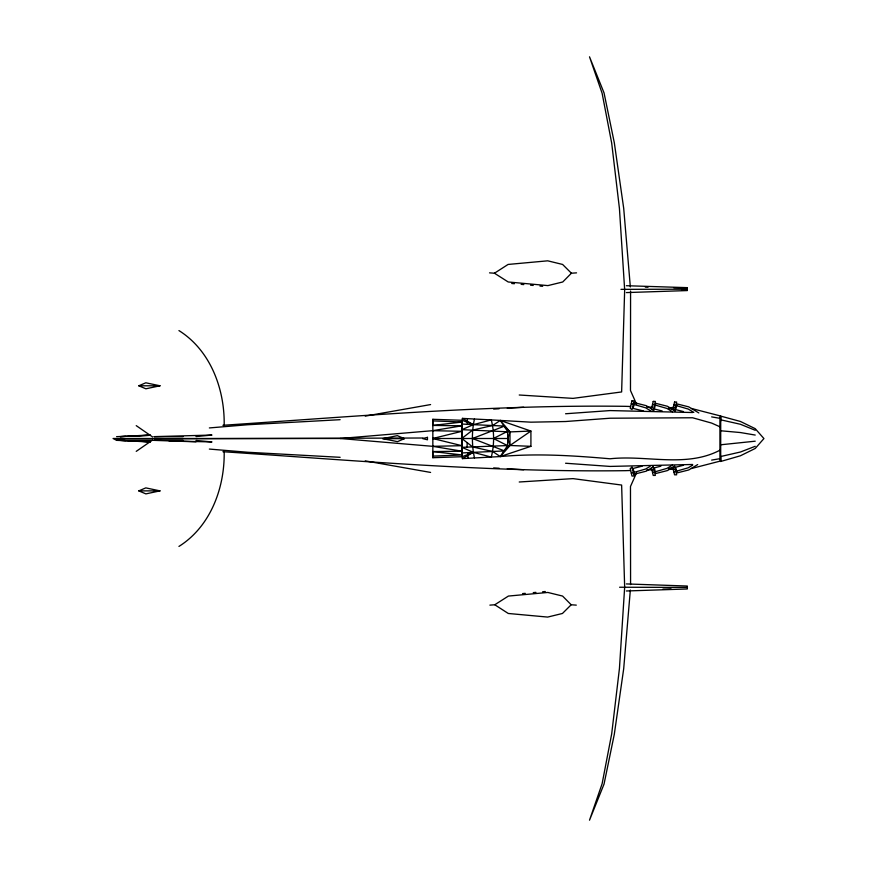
<?xml version="1.0" encoding="UTF-8"?>
<svg xmlns="http://www.w3.org/2000/svg" width="877" height="877" viewBox="0 0 877 877"><rect width="100%" height="100%" fill="white"/><g stroke="black" fill="none" stroke-linecap="round" stroke-linejoin="round"><path stroke-width="1.32" d="M719.918 426.781L711.642 423.087L692.622 417.77L610.03 418.219L565.566 421.519L530.914 422.177L491.284 419.908L473.372 424.654L461.916 429.653L461.916 447.347L472.626 446.897L492.797 451.567L500.263 456.566L530.914 446.327L530.914 431.056L509.975 445.472L504.527 450.921L473.372 452.346L462.245 456.709L432.843 457.706L432.843 419.294L462.245 420.291L473.372 424.654L504.527 426.079L509.975 431.912L509.975 445.472L500.263 456.566L462.398 458.616L462.069 451.216L432.734 446.327L340.133 438.5L113.067 438.5L116.586 440.342L150.186 441.701L128.294 440.714M462.245 456.709L461.916 429.653L509.975 431.912L530.914 431.056L500.263 420.434L492.797 425.433L472.626 430.103L461.773 438.5L461.916 447.347L473.372 452.346L491.284 457.092C494.365 445.088 494.365 431.912 491.284 419.908L462.398 418.384L461.828 438.5L472.626 446.897L509.975 445.472L530.914 446.327M630.574 291.021L630.475 390.484L636.581 404.242M720.697 461.477L720.719 416.115L740.429 421.464L755.218 428.667L763.933 438.566L755.218 448.476L740.429 455.777L720.697 461.477L720.697 456.511L740.429 452.017L755.218 446.305M462.245 420.291L462.069 425.783L432.734 425.433L432.843 419.294M467.057 447.127L467.2 442.699M719.918 450.219C686.033 468.033 646.25 454.823 610.03 458.781C573.536 455.623 536.823 453.212 500.263 456.566L507.531 445.626L507.816 438.5L507.531 431.374L500.263 420.434L509.975 431.912L507.816 438.5L509.975 445.472M224.15 450.625C225.104 487.086 210.864 526.353 178.941 546.426M630.344 590.046L623.7 668.702L614.306 734.29L604.034 784.126L589.508 820.192L602.115 783.742L611.686 733.885L619.436 668.493L624.665 587.173L621.629 485.047L573.01 478.623L519.228 481.999M432.843 420.883L462.245 422.023L461.916 431.309L432.734 438.5L461.916 445.691L462.069 452.96L473.372 452.346L474.457 457.882M474.457 419.118C471.947 429.971 471.914 441.339 473.372 452.346L462.398 458.616M636.581 472.758L630.475 486.516L630.574 584.608M576.54 272.857L571.409 273.218L562.749 281.977L547.906 285.606L508.211 281.977L494.453 273.218L489.53 272.857M576.288 605.13L571.19 604.768L562.453 613.472L547.654 617.079L508.276 613.472L494.781 604.768L489.881 605.13M136.231 451.359L152.62 440.013M494.453 273.218L508.079 264.448L547.719 260.82L562.606 264.448L571.409 273.218M494.781 604.768L508.408 596.064L547.851 592.457L562.585 596.064L571.19 604.768M652.894 467.145L646.185 471.19L634.466 474.139L633.128 468.439L642.227 466.147M674.139 466.531L667.419 470.576L655.711 473.525L654.363 467.836L660.874 466.191M697.708 464.569L688.752 469.962L677.044 472.911L675.696 467.222L683.512 465.248M650.131 466.345L645.669 469.009L631.308 473.163M672.495 465.062L666.915 468.395L652.554 472.56M692.709 465.117L688.237 467.792L673.887 471.947M507.531 431.374L493.422 438.5L507.531 445.626M404.407 438.653L397.478 441.646L382.767 438.653L397.325 435.65L404.407 438.653L382.767 438.653M138.785 385.792L145.812 382.8L159.998 385.792L145.878 388.796L138.785 385.792L159.998 385.792M138.785 490.879L145.812 487.886L159.998 490.879L145.878 493.883L138.785 490.879L159.998 490.879M504.527 426.079L472.484 438.5L504.527 450.921M691.438 468.526L719.918 461.181L719.918 415.819L691.438 408.474M365.238 416.126L430.585 404.571M711.642 460.107L719.918 458.671M340.133 438.5L432.734 430.673L462.069 425.783L462.069 424.04L473.372 424.654L462.398 418.384M668.91 408.046L674.216 407.202M755.218 441.186L720.708 444.782M209.362 427.932L247.621 424.753L340.133 419.688M432.734 425.433L462.245 422.023M195.999 436.56L211.982 435.058L154.177 436.636M522.571 593.586L525.246 593.345M533.271 592.611L535.946 592.37M542.633 591.756L545.308 591.515M222.911 425.29C356.829 416.345 490.813 404.571 625.169 406.325L630.574 406.5M565.566 413.758L610.03 410.579L692.622 412.519M493.674 409.088L499.123 408.759M507.301 408.254L523.657 407.246M150.12 434.937L120.105 436.658L125.564 436.406M128.294 436.286L150.12 435.321L116.586 436.658M432.843 456.117L462.245 454.977L432.734 451.567L432.843 457.706M626.375 292.589L687.316 290.572L687.316 287.645L626.375 285.716M626.375 590.977L687.316 588.971L687.316 586.033L626.375 583.929M630.574 470.5L625.169 470.675C490.813 472.429 356.829 460.655 222.911 451.71M646.809 469.973L653.573 469.754M668.449 469.272L673.854 469.096M669.918 468.088L673.657 467.989M692.622 464.481L610.03 466.421L565.566 463.242M662.935 589.103L671.069 588.916M432.734 446.327L461.916 445.691L461.916 447.347M681.9 289.98L687.316 289.881M432.734 451.567L462.069 451.216L462.069 452.96M154.33 438.818L422.933 438.007M620.96 289.355L687.316 289.191M154.177 436.658L183.107 436.658M432.734 438.5L507.816 438.5M183.107 440.342L116.586 440.342L151.502 440.375M619.601 587.239L687.316 587.426M169.031 440.89L211.982 441.942L195.999 440.44M645.329 287.141L648.037 287.207M673.777 287.777L687.316 288.073M432.734 430.673L461.916 431.309L461.916 429.653M669.918 408.803L673.657 408.901M646.809 407.027L652.214 407.202M668.449 407.728L673.854 407.904M154.177 440.364L195.999 441.822M125.564 440.594L120.105 440.342L150.12 442.063M340.133 457.312L247.621 452.247L209.362 449.068M493.674 467.912L499.123 468.241M507.301 468.746L523.657 469.754M519.228 395.001L573.01 398.377L621.629 391.953L624.665 289.827L619.436 208.507L611.686 143.115L602.115 93.258L589.508 56.808L604.034 92.874L614.306 142.71L623.7 208.298L630.344 286.954M720.708 430.771L740.429 432.547L755.218 435.058M511.697 283.479L514.393 283.731M521.124 284.345L523.81 284.587M530.541 285.2L533.238 285.453M539.969 286.066L542.655 286.308M668.91 468.844L674.216 469.677M711.642 416.893L719.918 418.329M365.238 460.874L430.585 472.429M720.719 419.82L740.429 424.271L755.218 430.278M673.887 404.9L688.237 409.055L693.828 412.387M652.554 404.286L666.915 408.441L672.495 411.784M631.308 403.672L645.669 407.827L651.249 411.17M683.512 411.587L675.696 409.625L677.044 403.924L688.752 406.873L698.826 412.946M662.179 410.973L654.363 409.011L655.711 403.321L667.419 406.27L675.257 410.984M643.532 411.028L633.128 408.397L634.466 402.707L646.185 405.656L654.012 410.381M136.231 425.641L152.62 436.987M178.941 330.574C210.864 350.647 225.104 389.914 224.15 426.375M467.66 452.653L467.803 454.527M467.88 455.481L468.11 458.276M720.719 416.115L720.719 421.081M467.375 418.68L467.375 424.336M631.988 400.811L630.212 408.309L632.021 409.581L634.093 400.811L631.988 400.811M653.222 401.414L651.458 408.923L653.266 410.195L655.338 401.414L653.222 401.414M674.556 402.028L672.791 409.526L674.599 410.809L676.671 402.028L674.556 402.028M632.021 467.255L630.212 468.537L631.988 476.036L634.093 476.036L632.021 467.255M653.266 466.652L651.458 467.923L653.222 475.422L655.338 475.422L653.266 466.652M674.599 466.038L672.791 467.309L674.556 474.808L676.671 474.808L674.599 466.038M427.461 437.349L422.615 438.588L427.461 439.805L427.461 437.349"/></g></svg>
